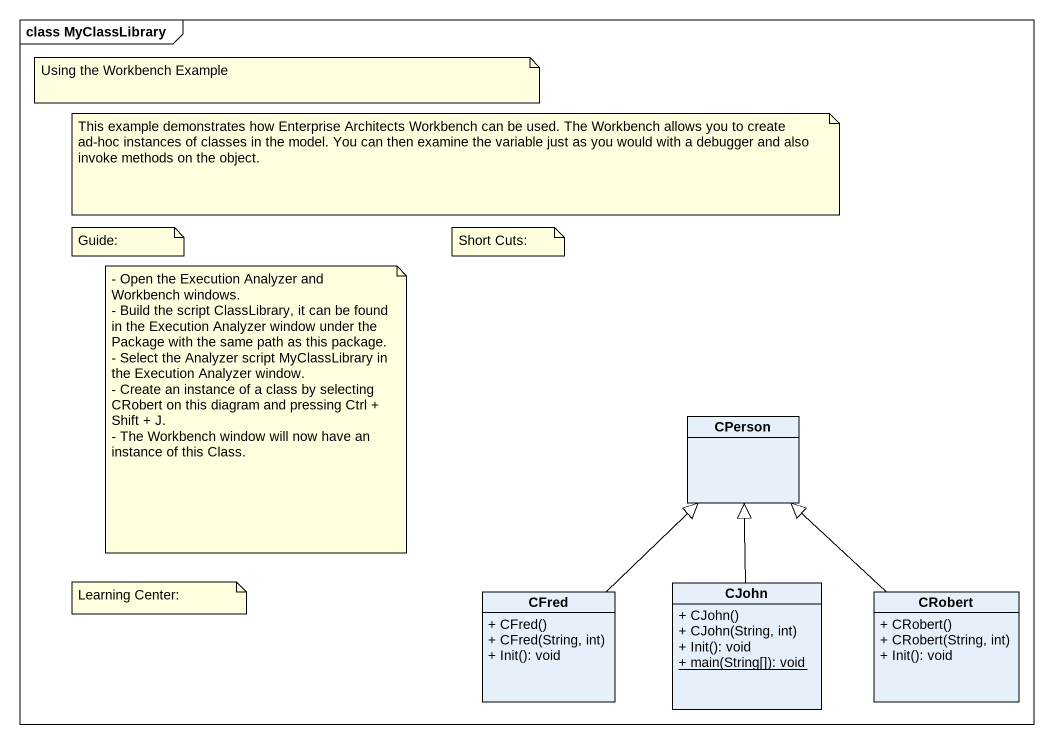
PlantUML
@startuml
mainframe class MyClassLibrary
hide circle
hide empty members
skinparam classAttributeIconSize 0
class CPerson
class CFred {
  + CFred()
  + CFred(String, int)
  + Init(): void
}
class CJohn {
  + CJohn()
  + CJohn(String, int)
  + Init(): void
  {static} + main(String[]): void
}
class CRobert {
  + CRobert()
  + CRobert(String, int)
  + Init(): void
}
CFred -up-|> CPerson
CJohn -up-|> CPerson
CRobert -up-|> CPerson
note as N1
  Using the Workbench Example
end note
note as N2
  This example demonstrates how Enterprise Architects Workbench can be used. The Workbench allows you to create ad-hoc instances of classes in the model. You can then examine the variable just as you would with a debugger and also invoke methods on the object.
end note
note as N3
  Guide:
end note
note as N4
  Short Cuts:
end note
note as N5
  - Open the Execution Analyzer and Workbench windows.
  - Build the script ClassLibrary, it can be found in the Execution Analyzer window under the Package with the same path as this package.
  - Select the Analyzer script MyClassLibrary in the Execution Analyzer window.
  - Create an instance of a class by selecting CRobert on this diagram and pressing Ctrl + Shift + J.
  - The Workbench window will now have an instance of this Class.
end note
note as N6
  Learning Center:
end note
@enduml
